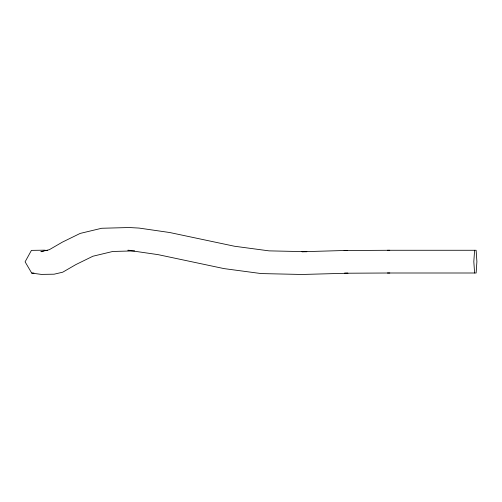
<?xml version="1.0" encoding="UTF-8"?>
<svg xmlns="http://www.w3.org/2000/svg" width="502" height="502" viewBox="0 0 502 502"><rect width="100%" height="100%" fill="white"/><g stroke="black" fill="none" stroke-linecap="round" stroke-linejoin="round"><path stroke-width="0.75" d="M474.591 250.272L473.819 261.636L474.591 273M389.74 250.272L344.077 250.511L301.966 251.734L306.854 251.69L269.053 250.868L234.459 246.237L169.739 232.526L139.035 228.071L129.152 227.531L101.668 228.266L80.163 233.424L62.399 242.121L49.296 249.707L40.875 251.665L43.147 251.627M134.636 250.881L112.793 251.464L92.926 256.227L75.909 264.56L62.719 272.197L54.109 274.199L41.239 274.393L31.708 273.088L25.1 261.824L31.419 250.372L44.339 250.178L47.734 250.598M31.708 273.088L33.985 273.057M389.803 273L344.441 273.232L347.961 273.226L302.066 274.468L261.191 273.577L224.036 268.608L158.117 254.646L127.872 250.253L130.909 250.423M344.077 250.511L347.597 250.504M387.375 250.272L476.128 250.272L476.9 261.636L476.128 273L387.437 273"/></g></svg>
